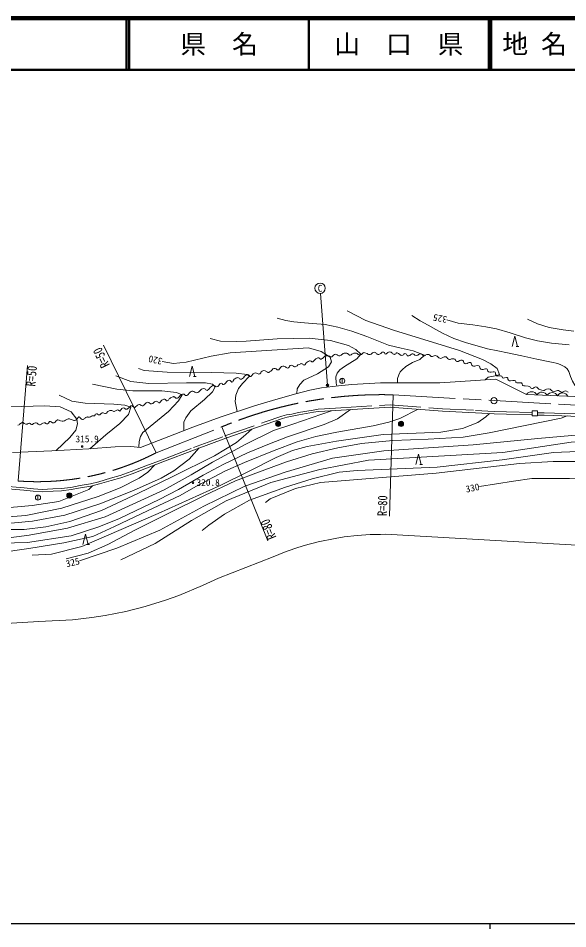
# Model space of a CAD drawing. Units: millimetres at full size, sheet at 1:1000; details may follow other scales. Extents: x 40000 to 680000, y 20000 to 380000.
# Drawn here: x 276786 to 383040, y 204000 to 380000 of the extents above; entities that cross this region are included whole.
import ezdxf
from ezdxf.enums import TextEntityAlignment as Align

# ---------------------------------------------------------------- set-up
doc = ezdxf.new("R2010")
doc.units = ezdxf.units.MM
doc.header["$LTSCALE"] = 1000
doc.linetypes.add('CHAIN', pattern=[18.5, 12, -1.5, 3.5, -1.5])
doc.linetypes.add('DASHED', pattern=[7.5, 6, -1.5])
for name, color, linetype, lineweight in [('M-BGD', 7, 'Continuous', 13), ('M-BMK', 2, 'CHAIN', 13), ('M-BMK-SRVR', 3, 'Continuous', 13), ('M-STR-HTXT', 7, 'Continuous', 13), ('M-STR-STRC', 7, 'Continuous', 13), ('M-TTL', 2, 'Continuous', 140), ('M-TTL-BAND', 7, 'Continuous', 25), ('M-TTL-LINE', 7, 'Continuous', 50)]:
    doc.layers.add(name, color=color, linetype=linetype, lineweight=lineweight)
doc.layers.add('M-TTL-TXT', color=7, linetype='Continuous')
doc.styles.add('ＭＳ ゴシック', font='')
doc.styles.get('ＭＳ ゴシック').set_extended_font_data('MS Gothic')

msp = doc.modelspace()

# ---------------------------------------------------------------- hatches: boundary and pattern name
at = {"layer": 'M-BGD'}
for points in [[(326527, 301593, -1), (327527, 301593, -0.41421), (327027, 301093, -0.41421)], [(350296, 301595, -1), (351296, 301595, -0.41421), (350796, 301095, -0.41421)], [(286179, 287763, -1), (287179, 287763, -0.41421), (286679, 287263, -0.41421)]]:
    msp.add_hatch(color=256, dxfattribs=at).paths.add_polyline_path(points)
at = {"layer": 'M-STR-HTXT'}
msp.add_hatch(color=256, dxfattribs=at).paths.add_polyline_path([(336731, 309244, -0.41421), (336754, 308892, -0.41421), (336401, 308868, -1)])

# ---------------------------------------------------------------- linework, layer by layer
at = {"layer": 'M-BGD'}
for p, q in [((373052, 316522), (373552, 316522)), ((310683, 310758), (311183, 310758)), ((339440, 310395), (339440, 309395)), ((354435, 293762), (354935, 293762)), ((280605, 287839), (280605, 286839)), ((290059, 278297), (290559, 278297))]:
    msp.add_line(p, q, dxfattribs=at)
for points in [[(340410, 323449), (344003, 321569), (349360, 319715), (362074, 315766), (366569, 314039), (368163, 313177), (369391, 312289), (369827, 311131), (369320, 310940), (367636, 310647), (367039, 310117)], [(352872, 322553), (354504, 321493), (356020, 320684), (357544, 319806), (358847, 319134), (361021, 318122), (363289, 317293), (367530, 316094), (369515, 315722), (371397, 315319), (374178, 314758), (377050, 314122), (379871, 313550), (381099, 313257), (381850, 312967), (382441, 312646), (382931, 312230), (383272, 311693), (383562, 310755), (383934, 309877), (384385, 309090), (385094, 308159), (385455, 307453)], [(326855, 322030), (328527, 321566), (330056, 321320), (332120, 321143), (336161, 320817), (338575, 320292), (341291, 319496), (344210, 318485), (348362, 316774), (350816, 316227), (353170, 315732), (355340, 314870), (354437, 314015), (352996, 313448), (351757, 312673), (351004, 312054), (350632, 311624), (350344, 311086), (350099, 310350), (350097, 309530)], [(359668, 321708), (361853, 321074), (364664, 320744), (367190, 320345), (369242, 319947), (371902, 319193), (374875, 318224), (377159, 317669), (379862, 317222), (383334, 316860)], [(375238, 321862), (377163, 320936), (379454, 320239), (382114, 319748), (384236, 319481)], [(313888, 318079), (315925, 317574), (318959, 317509), (320849, 317610), (326850, 318040), (333043, 318137), (337177, 317710), (340650, 316751), (342056, 315973), (343046, 315087), (342224, 314168), (340891, 313325), (339868, 312671), (338981, 312020), (338447, 311390), (338187, 310657), (338231, 309451), (338408, 308934)], [(372302, 316522), (372802, 318522), (373302, 316522)], [(276725, 301371), (276940, 301411), (277054, 301548), (277358, 301746), (277577, 301837), (277766, 301837), (277954, 301694), (278240, 301545), (278487, 301553), (278726, 301651), (278880, 301722), (278988, 301722), (279072, 301674), (279134, 301621), (279203, 301520), (279330, 301468), (279468, 301443), (279555, 301463), (279730, 301638), (280121, 301804), (280237, 301804), (280424, 301735), (280567, 301623), (280676, 301541), (280777, 301452), (280899, 301399), (280972, 301383), (281010, 301383), (281153, 301458), (281262, 301537), (281291, 301580), (281571, 301754), (281811, 301800), (282007, 301781), (282144, 301667), (282246, 301631), (282473, 301631), (282625, 301728), (282860, 302030), (283029, 302061), (283146, 302006), (283442, 301804), (283598, 301778), (283737, 301806), (283885, 301884), (284074, 302120), (284372, 302350), (284458, 302377), (284633, 302338), (284698, 302278), (284993, 302162), (285313, 302131), (285501, 302121), (285765, 302210), (285933, 302298), (286417, 302538), (286577, 302578), (286696, 302578), (286812, 302509), (287397, 302278), (287547, 302260), (287690, 302260), (287938, 302310), (288170, 302537), (288262, 302632), (288320, 302784), (288486, 302939), (288570, 302958), (288696, 302919), (288728, 302846), (289054, 302495), (289212, 302452), (289365, 302452), (289479, 302510), (289562, 302604), (289783, 302774), (289876, 302854), (290102, 302931), (290165, 302926), (290211, 302902), (290425, 302877), (290558, 302877), (290763, 302946), (290954, 303110), (291060, 303146), (291255, 303146), (291354, 303115), (291558, 303178), (291635, 303371), (291717, 303438), (291929, 303554), (292033, 303554), (292072, 303523), (292146, 303456), (292287, 303341), (292415, 303319), (292500, 303319), (292586, 303364), (292683, 303448), (292817, 303571), (292889, 303635), (293014, 303713), (293108, 303733), (293189, 303733), (293533, 303593), (293633, 303593), (293831, 303652), (293921, 303720), (294003, 303861), (294121, 303959), (294488, 304160), (294628, 304189), (294733, 304189), (294893, 304165), (294998, 304096), (295148, 304021), (295247, 303989), (295354, 304003), (295441, 304038), (295701, 304186), (295853, 304272), (296032, 304296), (296173, 304267), (296251, 304209), (296296, 304146), (296348, 304100), (296424, 304075), (296519, 304102), (296593, 304220), (296687, 304389), (296836, 304542), (296969, 304632), (297118, 304676), (297348, 304632), (297417, 304571), (297443, 304486), (297505, 304445), (297664, 304409), (297860, 304459), (298229, 304735), (298417, 304961), (298559, 305070), (298708, 305105), (298834, 305060), (299190, 304779), (299324, 304758), (299426, 304796), (299848, 305192), (299982, 305287), (300211, 305361), (300314, 305340), (300415, 305290), (300558, 305155), (300642, 305129), (300745, 305095), (300869, 305102), (301090, 305195), (301509, 305640), (301678, 305736), (301848, 305782), (302057, 305719), (302370, 305482), (302556, 305444), (302794, 305510), (302939, 305633), (303032, 305744), (303154, 305844), (303330, 305928), (303488, 305950), (303755, 305843), (303872, 305700), (303982, 305658), (304096, 305684), (304243, 305757), (304316, 305868), (304431, 306049), (304548, 306147), (304811, 306310), (304950, 306364), (305038, 306380), (305152, 306354), (305291, 306291), (305328, 306221), (305357, 306148), (305407, 306082), (305473, 306046), (305530, 306035), (305611, 306053), (305712, 306108), (305817, 306202), (306000, 306406), (306097, 306508), (306211, 306601), (306372, 306695), (306679, 306807), (306788, 306845), (306874, 306857), (306977, 306827), (307061, 306768), (307265, 306575), (307358, 306546), (307485, 306531), (307605, 306565), (307698, 306638), (307849, 306773), (308190, 307128), (308355, 307246), (308553, 307334), (308671, 307355), (308877, 307309), (308977, 307191), (309086, 307092), (309197, 307056), (309368, 307081), (309551, 307224), (309926, 307614), (310045, 307746), (310196, 307838), (310349, 307884), (310548, 307907), (310760, 307864), (310925, 307741), (311099, 307658), (311286, 307603), (311489, 307648), (311689, 307781), (312042, 308120), (312242, 308271), (312432, 308360), (312608, 308413), (312837, 308380), (312988, 308272), (313078, 308158), (313177, 308101), (313290, 308074), (313408, 308107), (313549, 308218), (313679, 308368), (313875, 308597), (314235, 308894), (314435, 309002), (314632, 309035), (314811, 308964), (314955, 308840), (315137, 308754), (315353, 308788), (315500, 308969), (315617, 309153), (315769, 309314), (315883, 309399), (316010, 309435), (316200, 309383), (316283, 309274), (316369, 309221), (316475, 309195), (316650, 309264), (316844, 309440), (317116, 309785), (317265, 309900), (317511, 310006), (317607, 310021), (317760, 309961), (317941, 309806), (317991, 309707), (318085, 309669), (318258, 309749), (318369, 309882), (318551, 310217), (318690, 310322), (318843, 310424), (318967, 310485), (319095, 310521), (319220, 310540), (319384, 310508), (319514, 310406), (319599, 310307), (319689, 310249), (319813, 310203), (319953, 310229), (320155, 310340), (320314, 310488), (320568, 310803), (320716, 310945), (320834, 311019), (320980, 311062), (321143, 311088), (321306, 311044), (321442, 310931), (321538, 310833), (321630, 310769), (321726, 310748), (321825, 310777), (321914, 310862), (321994, 310988), (322110, 311147), (322237, 311265), (322468, 311412), (322628, 311464), (322848, 311416), (323012, 311328), (323152, 311269), (323313, 311229), (323509, 311286), (323695, 311461), (323774, 311634), (323931, 311782), (324088, 311868), (324263, 311899), (324502, 311851), (324893, 311675), (324950, 311585), (325075, 311525), (325209, 311537), (325395, 311637), (325606, 311777), (325862, 312059), (326025, 312203), (326230, 312283), (326441, 312313), (326690, 312251), (326838, 312067), (326954, 312027), (327147, 312069), (327326, 312219), (327565, 312562), (327721, 312650), (327923, 312718), (328120, 312750), (328280, 312712), (328484, 312614), (328592, 312462), (328696, 312405), (328848, 312376), (329023, 312428), (329167, 312583), (329263, 312749), (329385, 312868), (329571, 312920), (329770, 312883), (330025, 312742), (330068, 312665), (330173, 312608), (330343, 312638), (330687, 312839), (330877, 312977), (331088, 313100), (331421, 313228), (331524, 313250), (331702, 313209), (331843, 313103), (331890, 313011), (331964, 312974), (332077, 312958), (332187, 312976), (332283, 313055), (332377, 313262), (332461, 313359), (332681, 313551), (332843, 313651), (332990, 313712), (333103, 313747), (333226, 313769), (333411, 313736), (333531, 313611), (333672, 313577), (333766, 313577), (333842, 313616), (334102, 313936), (334225, 314064), (334341, 314152), (334599, 314302), (334746, 314329), (334898, 314335), (335027, 314296), (335081, 314213), (335167, 314119), (335254, 314089), (335335, 314089), (335450, 314141), (335592, 314223), (335977, 314614), (336209, 314750), (336345, 314769), (336506, 314762), (336946, 314669), (337053, 314617), (337152, 314557), (337276, 314535), (337409, 314535), (337503, 314570), (337574, 314651), (337641, 314758), (337716, 314843), (337905, 314975), (338009, 315021), (338133, 315038), (338301, 315005), (338441, 314938), (338525, 314860), (338615, 314779), (338743, 314743), (338999, 314763), (339241, 314855), (339364, 314970), (339508, 315075), (339643, 315177), (339789, 315238), (339935, 315271), (340112, 315288), (340293, 315259), (340459, 315178), (340698, 314973), (340758, 314895), (340852, 314863), (340982, 314876), (341139, 314954), (341288, 315070), (341421, 315139), (341527, 315206), (341672, 315250), (341850, 315276), (342021, 315273), (342191, 315239), (342328, 315173), (342531, 314983), (342647, 314935), (342812, 314908), (343010, 314938), (343143, 315025), (343403, 315277), (343500, 315343), (343633, 315367), (343820, 315335), (344229, 315206), (344341, 315122), (344405, 315050), (344538, 315002), (344680, 314986), (344844, 315019), (345007, 315086), (345199, 315262), (345301, 315326), (345407, 315375), (345642, 315439), (345769, 315416), (345927, 315336), (346010, 315214), (346106, 315124), (346194, 315044), (346330, 315010), (346535, 315029), (346911, 315211), (347000, 315332), (347096, 315421), (347260, 315467), (347478, 315444), (347616, 315356), (347695, 315154), (347763, 315105), (347848, 315081), (347948, 315120), (348155, 315304), (348236, 315400), (348347, 315450), (348619, 315515), (348773, 315473), (348902, 315443), (349022, 315354), (349127, 315246), (349244, 315161), (349358, 315096), (349459, 315055), (349560, 315032), (349674, 315066), (349780, 315144), (349836, 315231), (349931, 315304), (350034, 315312), (350176, 315276), (350320, 315199), (350586, 314981), (350689, 314888), (350829, 314851), (350968, 314836), (351146, 314869), (351270, 314967), (351328, 315060), (351417, 315148), (351559, 315183), (351718, 315146), (351851, 315048), (352000, 314835), (352077, 314763), (352169, 314737), (352329, 314753), (352511, 314787), (352655, 314921), (352792, 315037), (352972, 315104), (353092, 315127), (353247, 315085), (353444, 314888), (353551, 314843), (353756, 314825), (354033, 314885), (354201, 314974), (354376, 315093), (354574, 315133), (354788, 315090), (354872, 315017), (354948, 314923), (355073, 314832), (355328, 314758), (355512, 314814), (355610, 314911), (355761, 314979), (355962, 315002), (356154, 314998), (356317, 314938), (356518, 314729), (356605, 314637), (356694, 314598), (356879, 314598), (357044, 314656), (357187, 314746), (357412, 314796), (357616, 314761), (357777, 314661), (357920, 314524), (358107, 314381), (358320, 314289), (358451, 314259), (358633, 314292), (359003, 314495), (359159, 314546), (359339, 314546), (359519, 314531), (359649, 314443), (359705, 314331), (359793, 314216), (359995, 314071), (360155, 314021), (360272, 314021), (360432, 314095), (360575, 314137), (360997, 314179), (361220, 314068), (361367, 313856), (361447, 313732), (361572, 313670), (361828, 313670), (362198, 313842), (362390, 313879), (362618, 313893), (362778, 313850), (362847, 313719), (362960, 313372), (363134, 313247), (363323, 313213), (363575, 313243), (363768, 313390), (363941, 313458), (364156, 313464), (364248, 313439), (364335, 313340), (364392, 313155), (364507, 312956), (364630, 312833), (364780, 312761), (365089, 312765), (365285, 312829), (365573, 312865), (365847, 312825), (365965, 312741), (366121, 312307), (366255, 312168), (366419, 312078), (366697, 312078), (366899, 312187), (367111, 312249), (367323, 312249), (367473, 312165), (367521, 312025), (367521, 311903), (367599, 311771), (367719, 311658), (367955, 311554), (368251, 311565), (368627, 311663), (368824, 311668), (368978, 311607), (369051, 311441), (369087, 311184), (369163, 311001), (369416, 310838), (369643, 310859), (369836, 310898), (370049, 310898), (370277, 310811), (370443, 310508), (370602, 310441), (370806, 310495), (371208, 310559), (371333, 310546), (371433, 310455), (371470, 310242), (371577, 310036), (371755, 309891), (371975, 309884), (372390, 309964), (372580, 309964), (372760, 309951), (372906, 309899), (372983, 309764), (373018, 309603), (373196, 309508), (373637, 309555), (373914, 309555), (374121, 309494), (374243, 309328), (374286, 309099), (374371, 309005), (374561, 308952), (374827, 308918), (375371, 308884), (375706, 308805), (375799, 308539), (375928, 308462), (376083, 308416), (376246, 308416), (376379, 308481), (376552, 308654), (376677, 308714), (376851, 308738), (377053, 308669), (377215, 308535), (377293, 308421), (377448, 308278), (378001, 308099), (378342, 308069), (378500, 308069), (378687, 308200), (378953, 308329), (379258, 308388), (379631, 308283), (379884, 308045), (380102, 307886), (380474, 307825), (381047, 308047), (381259, 308051), (381433, 307890), (381742, 307735), (381989, 307724), (382413, 307943), (382667, 307967), (383081, 307703)], [(304623, 313616), (306837, 313277), (309267, 313491), (314073, 314701), (317745, 315300), (332878, 316265), (335370, 315594), (337103, 314485), (337374, 313582), (336776, 312622), (334638, 311274), (332005, 310009), (331203, 309196), (330740, 308338), (330629, 307454)], [(300070, 312273), (301133, 311882), (305605, 311593), (314137, 311502), (318952, 311382), (321023, 311127), (321505, 310813), (320119, 309397), (319393, 308425), (318843, 307167), (318708, 305911), (319131, 304011)], [(309933, 310758), (310433, 312758), (310933, 310758)], [(275696, 296059), (278728, 296213), (283272, 296393), (290448, 296756), (295529, 297134), (298569, 297226), (300404, 297044), (310555, 300981), (315823, 302916), (322439, 305106), (326605, 306309), (330485, 307415), (333154, 308123), (335429, 308528), (338716, 308976), (341259, 309184), (346848, 309538), (358275, 309509), (369106, 310260), (375047, 307280)], [(295667, 310846), (298552, 309813), (302069, 309423), (309308, 309543), (312976, 309543), (314350, 309253), (314864, 308774), (314369, 307802), (312771, 306291), (310166, 304110), (309210, 302761), (308790, 301901), (308817, 300307)], [(260235, 308552), (262439, 306760), (265199, 305741), (269250, 305133), (275208, 304905), (281907, 305101), (284897, 304916), (287047, 303910), (288098, 302491), (288259, 301610), (287913, 300352), (286793, 298979), (284099, 296435)], [(291141, 309252), (295850, 308328), (298940, 307957), (304526, 307957), (307375, 307680), (308492, 307236), (307792, 306026), (305812, 303954), (300884, 299920), (300417, 299135), (300146, 298183), (300127, 297071)], [(284717, 307138), (287129, 306012), (289718, 305575), (295273, 305398), (297378, 305228), (298589, 304818), (298101, 303377), (296427, 301633), (293698, 299490), (290637, 296770)], [(375047, 307280), (395346, 306460), (412778, 305398), (440754, 304205), (459273, 303630), (465203, 303502), (466470, 303305), (479159, 302954), (489130, 302488), (500176, 301785), (510086, 300752), (524835, 299539), (537639, 298542), (554901, 297521), (561214, 297341), (569016, 297397)], [(273324, 289137), (277885, 288775), (279675, 288557), (281446, 288464), (283525, 288555), (285133, 288638), (287052, 288878), (288843, 289206), (290858, 289568), (292487, 289982), (294785, 290644), (296626, 291180), (298810, 291967), (301610, 293039), (304762, 294247), (310853, 296599), (316910, 298841), (324709, 301544), (327860, 302626), (328769, 302891), (329779, 303055), (331037, 303320), (333879, 303823), (334803, 303957), (336059, 304060), (339202, 304229), (348673, 304829), (358799, 304065), (365178, 303746), (368794, 303533), (371158, 303469), (376162, 303333)], [(184177, 284632), (185866, 285342), (188060, 285508), (196135, 284370), (209744, 283817), (225359, 282877), (237127, 281780), (246993, 280662), (264564, 278923), (270919, 278488), (278592, 278658), (286999, 279960), (292349, 281677), (296387, 283301), (304050, 286994), (307761, 288924), (312528, 291660), (316435, 293758), (321112, 296025), (325381, 297755), (328881, 299084), (335931, 301480), (338532, 302587), (341011, 304344)], [(236574, 282825), (237371, 282705), (257922, 280430), (270313, 279245), (272480, 279233), (278914, 280063), (286306, 281409), (293585, 283601), (305032, 288871), (310233, 291749), (314346, 294204), (320779, 297666), (326155, 300315), (329913, 301515), (337354, 304129)], [(267999, 276600), (272948, 276693), (278851, 277499), (285632, 278595), (291226, 279835), (295404, 281747), (301800, 284761), (308078, 287722), (311146, 289471), (316715, 292465), (320559, 294158), (326283, 296441), (330692, 298139), (334315, 299130), (338394, 299976), (345402, 301233), (348457, 301938), (350566, 302604), (354102, 304420)], [(279474, 276226), (283223, 276377), (289057, 277864), (303821, 284242), (315829, 289685), (321443, 292440), (326680, 295072), (329845, 296445), (332648, 297222), (338329, 298254), (347321, 299519), (358477, 300002), (362713, 300682), (365624, 301850), (367191, 302925), (367900, 303585)], [(286071, 275527), (290337, 276631), (294088, 278288), (299327, 281031), (305620, 284204), (312803, 287737), (318820, 290554), (323242, 292278), (328629, 294255), (333637, 295776), (338589, 296936), (343141, 297779), (349208, 298392), (356057, 298650), (362791, 299053), (367869, 299844), (381778, 302685), (382897, 303114)], [(377162, 303305), (378486, 303269), (390508, 302845), (410256, 301952), (426760, 301333), (441001, 300335), (454391, 299433), (468366, 298411)], [(288635, 275128), (295879, 277584), (304163, 281043), (312662, 285707), (320615, 289530), (328430, 292289), (337557, 294973), (347503, 296399), (364721, 297539), (377237, 298753), (385982, 299543), (390529, 300423), (392334, 301006), (393224, 301481), (393782, 301949), (394305, 302674)], [(411764, 301896), (411714, 301292), (411271, 300828), (410568, 300241), (409346, 299663), (407598, 299202), (404683, 298848), (393657, 298609), (383719, 298033), (370471, 296031), (344489, 294558), (335114, 292758), (325642, 290275), (317018, 286739), (310298, 282887), (303284, 278481), (296625, 275335)], [(185686, 287994), (193108, 287651), (206854, 286933), (219010, 286529), (226525, 285901), (234340, 284755), (242017, 283333), (250535, 282314), (269470, 281184), (277931, 281184), (282150, 281673), (286769, 282693), (292893, 284880), (299889, 288138), (306681, 291397), (314747, 295441), (319021, 298009), (320825, 299545), (321950, 300588)], [(185630, 289197), (195488, 288313), (204814, 287865), (219517, 287578), (227469, 286844), (239183, 284930), (248328, 283763), (260662, 282713), (269215, 282209), (273242, 282209), (279518, 282779), (285803, 283960), (292570, 286113), (299067, 288694), (304413, 291121), (306864, 292532), (309827, 294762), (311768, 296937)], [(384960, 296272), (380307, 296067), (370337, 294653), (357776, 293224), (342292, 292609), (338864, 292252), (333605, 290971), (328436, 289379), (321533, 286820), (316698, 284135), (313651, 281987), (312323, 280981)], [(353685, 293762), (354185, 295762), (354685, 293762)], [(386067, 294325), (380189, 294325), (373683, 293931), (357572, 292059), (335224, 290248), (330420, 289090), (325516, 287081), (324594, 286396)], [(185468, 292654), (197867, 290763), (205038, 290257), (210727, 290125), (217452, 289393), (223946, 288997), (244098, 287143), (256590, 285725), (264857, 285248), (272974, 285248), (279456, 285842), (284657, 286608), (290469, 288878), (291175, 289648)], [(185525, 291431), (193260, 290302), (207401, 288944), (212849, 288757), (225161, 288035), (239832, 286210), (245966, 285821), (267203, 283501), (272410, 283419), (278263, 283854), (285205, 285281), (292233, 287555), (296503, 289235), (300178, 291086), (301872, 292272), (303186, 293643)], [(365945, 289483), (372531, 290539), (376095, 291049), (383399, 291049), (390092, 290703), (395415, 289584)], [(289309, 278297), (289809, 280297), (290309, 278297)]]:
    msp.add_lwpolyline(points, dxfattribs=at)
at = {"layer": 'M-BGD', "linetype": 'DASHED'}
for points in [[(273360, 289585), (277929, 289223), (279714, 289006), (281448, 288915), (283504, 289005), (285094, 289086), (286983, 289323), (288763, 289649), (290763, 290008), (292370, 290416), (294659, 291076), (296486, 291608), (298653, 292389), (301449, 293459), (304600, 294667), (310694, 297020), (316758, 299265), (324563, 301969), (327724, 303055), (328669, 303331), (329696, 303498), (330951, 303762), (333808, 304267), (334752, 304405), (336029, 304509), (339175, 304678), (348676, 305280), (358827, 304514), (365203, 304195), (368813, 303982), (371170, 303919), (376162, 303783)], [(377162, 303755), (378500, 303719), (390527, 303295), (410274, 302402), (426784, 301782), (441032, 300784), (454422, 299882), (471286, 298649), (486257, 298138), (493095, 297790), (509368, 296410), (528301, 294834), (535401, 293843), (536914, 292454), (553893, 291012), (556738, 292683), (568838, 292472)]]:
    msp.add_lwpolyline(points, dxfattribs=at)
at = {"layer": 'M-BGD'}
msp.add_lwpolyline([(376162, 303119), (377162, 303119), (377162, 304119), (376162, 304119)], close=True, dxfattribs=at)
for centre, radius in [((339440, 309895), 500), ((327027, 301593), 500), ((350796, 301595), 500), ((289159, 297211), 150), ((310560, 290192), 150), ((280605, 287339), 500), ((286679, 287763), 500)]:
    msp.add_circle(centre, radius, dxfattribs=at)
for centre in [(376022, 306652), (378021, 306571), (380019, 306490), (382017, 306409)]:
    msp.add_arc(centre, 1160, 28.17002, 147.19965, dxfattribs=at)
at = {"layer": 'M-BMK'}
msp.add_line((303427, 295993), (316169, 301028), dxfattribs=at)
msp.add_lwpolyline([(349311, 307208), (508659, 298100), (545178, 295552), (568918, 294678)], dxfattribs=at)
for centre, radius, start, end in [((347076, 227239), 80000, 88.39901, 112.72681), ((280481, 340417), 50000, 265.76264, 297.31817)]:
    msp.add_arc(centre, radius, start, end, dxfattribs=at)
at = {"layer": 'M-BMK-SRVR'}
msp.add_circle((368786, 306095), 600, dxfattribs=at)
at = {"layer": 'M-STR-HTXT'}
for p, q in [((336566, 309056), (335222, 326798)), ((303427, 295993), (293266, 316799)), ((276786, 290553), (278596, 312900)), ((348596, 283735), (349311, 307208)), ((325033, 279003), (316169, 301028))]:
    msp.add_line(p, q, dxfattribs=at)
msp.add_lwpolyline([(264871, 262399), (280795, 263417), (287287, 263718), (290996, 264138), (293579, 264539), (297616, 265348), (301321, 266291), (305271, 267517), (307824, 268435), (312437, 270361), (315533, 271745), (326091, 275917), (328275, 276792), (330295, 277512), (332101, 278080), (334781, 278793), (338067, 279468), (339780, 279735), (342329, 280026), (344806, 280190), (346805, 280238), (347770, 280252), (506949, 271154)], dxfattribs=at)
msp.add_circle((336566, 309056), 250, dxfattribs=at)
at = {"layer": 'M-STR-STRC'}
msp.add_circle((335147, 327795), 1000, dxfattribs=at)
at = {"layer": 'M-TTL'}
msp.add_line((680000, 380000), (40000, 380000), dxfattribs=at)
at = {"layer": 'M-TTL-BAND'}
for p, q in [((40000, 205000), (579000, 205000)), ((368000, 205000), (368000, 204000))]:
    msp.add_line(p, q, dxfattribs=at)
at = {"layer": 'M-TTL-LINE'}
for p, q in [((297750, 380000), (297750, 370000)), ((298250, 380000), (298250, 370000)), ((333000, 380000), (333000, 370000)), ((367750, 380000), (367750, 370000)), ((368250, 380000), (368250, 370000)), ((40000, 370000), (680000, 370000))]:
    msp.add_line(p, q, dxfattribs=at)

# ---------------------------------------------------------------- texts
at = {"layer": 'M-BGD', "style": 'ＭＳ ゴシック'}
for s, rotation, p in [('325', 169.183, (359668, 321708)), ('320', 167.478, (304623, 313616))]:
    msp.add_text(s, height=1320, rotation=rotation, dxfattribs=at).set_placement(p, align=Align.MIDDLE_LEFT)
msp.add_text('315.9', height=1320, dxfattribs=at).set_placement((290111, 297632), align=Align.BOTTOM_CENTER)
msp.add_text('320.8', height=1320, dxfattribs=at).set_placement((311265, 290266), align=Align.MIDDLE_LEFT)
for s, rotation, p in [('330', 11.304, (365945, 289483)), ('325', 13.266, (288635, 275128))]:
    msp.add_text(s, height=1320, rotation=rotation, dxfattribs=at).set_placement(p, align=Align.MIDDLE_RIGHT)
at = {"layer": 'M-STR-HTXT', "style": 'ＭＳ ゴシック', "width": 0.8}
msp.add_text('R=50', height=1833, rotation=116.031, dxfattribs=at).set_placement((293266, 316799), align=Align.BOTTOM_RIGHT)
msp.add_text('R=50', height=1833, rotation=85.371, dxfattribs=at).set_placement((278596, 312900), align=Align.TOP_RIGHT)
msp.add_text('R=80', height=1833, rotation=88.256, dxfattribs=at).set_placement((348596, 283735), align=Align.BOTTOM_LEFT)
msp.add_text('R=80', height=1833, rotation=111.923, dxfattribs=at).set_placement((325033, 279003), align=Align.TOP_LEFT)
at = {"layer": 'M-STR-STRC', "style": 'ＭＳ ゴシック'}
msp.add_text('C', height=1320, dxfattribs=at).set_placement((335147, 327795), align=Align.MIDDLE_CENTER)
at = {"layer": 'M-TTL-TXT', "style": 'ＭＳ ゴシック'}
for s, p in [('県\u3000名', (315625, 375000)), ('山\u3000口\u3000県', (350375, 375000))]:
    msp.add_text(s, height=3666, dxfattribs=at).set_placement(p, align=Align.MIDDLE_CENTER)
msp.add_text('地 名', height=3666, dxfattribs=at).set_placement((370380, 375000), align=Align.MIDDLE_LEFT)

doc.saveas('drawing.dxf')
